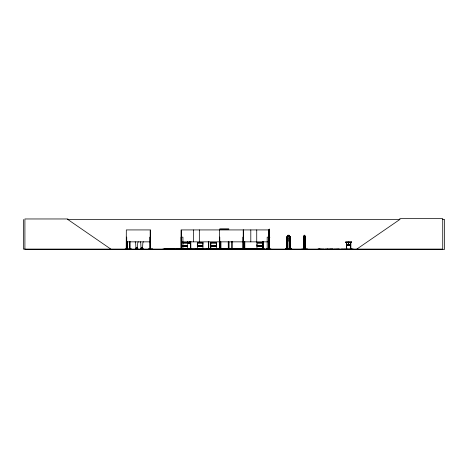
<?xml version="1.0" encoding="UTF-8"?>
<svg xmlns="http://www.w3.org/2000/svg" width="468" height="468" viewBox="0 0 468 468"><rect width="100%" height="100%" fill="white"/><g stroke="black" fill="none" stroke-linecap="round" stroke-linejoin="round"><path stroke-width="0.7" d="M197.332 245.782L197.332 243.038L202.913 243.038L202.907 245.782L197.332 245.782L197.338 244.413M202.907 244.413L202.907 243.038M210.758 245.782L210.758 243.038L216.333 243.038L216.327 245.782L210.752 245.782L210.752 243.038M216.327 244.413L216.327 243.038M262.542 245.782L256.967 245.782L256.973 244.413M148.198 248.871L152.667 248.853M197.332 248.976L197.338 246.332L202.913 246.332L202.913 248.976L195.963 248.853L201.088 249.034M210.74 248.982L210.752 246.332L216.333 246.332L216.333 248.976L206.271 249.034L210.746 248.853M265.83 248.865L270.849 248.853M269.855 237.428L269.855 237.288M303.937 249.093L303.89 237.024M305.066 249.093L305.06 237.024M303.89 237.071L303.773 239.043L304.258 240.932M305.06 237.071L305.358 237.171L305.358 249.093M290.107 237.071L290.493 237.171M287.059 237.071L287.095 249.093M136.551 247.695L136.855 247.601M141.751 247.829L141.664 247.601M301.655 249.087L307.423 248.871M285.486 249.058L291.745 249.064M289.552 249.058L289.557 248.66M304.258 235.258L303.744 237.171L304.264 235.31M304.697 240.932L305.165 239.025L304.744 240.932L304.212 240.932M125.143 248.871L131.514 248.871M258.09 248.871L264.321 248.871L256.973 248.9M287.726 249.064L287.721 239.973M287.896 248.871L287.861 239.973M222.043 248.66L222.066 249.093L222.113 248.66M126.225 248.871L126.319 229.923L150.175 229.923L150.205 249.093M187.492 242.009L187.884 242.096M348.642 244.144L348.724 242.447M290.47 249.093L290.435 237.153L289.177 235.258L287.896 235.258L286.638 237.153L286.638 239.043L287.925 240.932L289.201 240.932L290.394 239.025M287.925 235.258L286.662 237.153L287.141 237.171L287.182 249.093M289.154 240.885L290.417 239.025M264.326 249.058L256.95 249.087M190.862 241.745L189.364 243.635L187.849 243.635M189.751 241.663L189.101 242.412L188.124 242.412L187.469 241.663M135.749 248.742L135.767 248.122L135.299 249.087L135.48 248.742M135.603 249.093L136.042 249.093M135.755 249.093L136.194 249.081M137.551 249.093L137.083 249.075L137.691 248.9L137.65 248.122L137.738 248.9M137.949 249.081L137.709 249.087M140.435 249.087L140.599 248.742M140.57 249.087L140.845 248.122M140.944 249.075L141.295 249.07L140.815 249.075C139.628 248.069 144.156 249.21 142.354 248.9L142.237 249.087M356.815 249.093L399.777 219.527L399.777 218.655L442.734 218.655L442.734 249.093L23.4 249.093L23.4 219.527M140.979 249.093L140.687 248.9M142.781 249.093L142.91 248.122L143.062 249.093L140.552 248.9M198.28 249.093L198.414 248.66M208.207 249.064L208.283 248.66M219.252 249.064L219.328 248.66M244.273 249.064L244.395 241.476M346.7 244.893L348.642 244.29L350.555 244.893M346.7 245.056L348.613 244.483M67.322 219.527L400 219.527M442.406 219.527L444.6 219.527L444.6 249.345L24.909 249.345L24.909 218.965L67.872 218.965L67.872 219.527L110.828 249.093M219.469 229.022L228.91 229.022M220.276 229.133L228.793 229.133M220.75 229.607L228.32 229.607M220.797 229.659L228.273 229.659M269.299 229.677L268.854 229.677L268.784 249.093M304.212 235.258L304.744 235.258L305.23 237.153L305.212 249.093M289.183 235.31L287.919 235.31L287.299 238.586L288.13 239.71L288.955 239.71L289.768 238.586L289.154 235.31L290.394 237.171L290.359 249.093M303.855 237.001L303.779 249.093L304.101 248.66M126.319 237.171L126.723 237.171L126.769 249.093M150.175 237.171L149.772 237.171L149.819 249.093M150.351 237.171L150.485 249.087M181.063 237.171L181.215 249.093L181.022 248.66M181.467 237.171L182.947 237.171L182.906 249.093M219.375 237.171L219.779 237.171L219.82 249.093L219.825 248.66M243.231 237.171L242.828 237.171L242.781 249.093M243.413 237.171L243.535 249.07M303.726 239.043L304.264 240.885M126.319 241.851L150.175 241.851M181.444 241.851L268.667 241.851M345.647 242.12L351.608 242.12M345.647 242.284L351.608 242.284M182.748 242.488L187.51 242.488M197.332 242.488L202.913 242.488M210.752 242.488L216.333 242.488M256.967 242.488L262.542 242.488M182.725 242.681L187.551 242.681M197.291 242.681L202.954 242.681M210.717 242.681L216.374 242.681M256.926 242.681L262.583 242.681M182.725 242.851L187.551 242.851M197.291 242.851L202.954 242.851M210.717 242.851L216.374 242.851M256.926 242.851L262.583 242.851M182.748 243.038L187.51 243.038M262.542 243.038L256.967 243.038L256.967 245.782M187.879 243.588L189.341 243.588M350.526 245.068L348.613 244.542L348.537 242.447M346.671 245.554L350.585 245.554L350.585 245.179L346.671 245.179L346.7 249.093M182.748 245.782L187.51 245.782L187.51 244.413M182.725 245.969L187.551 245.969M197.291 245.969L202.954 245.969M210.717 245.969L216.374 245.969M256.926 245.969L262.583 245.969M182.725 246.139L187.551 246.139M197.291 246.139L202.954 246.139M210.717 246.139L216.374 246.139M256.926 246.139L262.583 246.139M182.748 246.332L187.51 246.332L187.51 248.976L178.905 249.034L187.504 248.9M262.542 246.332L256.967 246.332L256.967 248.976M136.369 247.437L136.369 248.742L136.369 247.437L137.054 247.437L137.054 248.742M141.225 248.619L141.599 248.619M126.272 248.66L127.161 248.66M129.496 248.66L129.969 248.66L129.858 249.093M135.463 248.742L137.756 248.742M150.222 248.66L149.725 248.66L149.725 249.093M262.63 248.66L263.133 248.66L263.133 249.093M268.837 248.66L267.017 248.66L267.017 249.093M287.182 248.66L286.673 248.66L286.679 249.093M287.498 248.66L287.896 248.66M289.318 248.66L289.71 248.66M290.031 248.66L290.534 248.66L290.534 249.093M305.048 248.66L305.393 248.66M164.449 248.847L162.841 249.093M165.707 248.847L167.117 249.093M167.415 248.847L168.767 249.093M190.353 248.783L178.419 249.093M214.906 248.847L213.297 249.093M215.075 248.847L216.661 248.847M218.035 248.847L217.696 249.093M218.328 248.847L219.82 248.847M226.062 248.847L228.372 248.847M229.77 248.847L230.718 249.093M232.204 248.847L232.526 249.093M234.304 248.847L234.006 249.093M234.62 248.847L236.1 248.847M238.516 248.847L239.926 249.093M248.566 248.847L249.976 249.093M251.445 248.847L252.931 249.093M253.241 248.847L254.738 249.093M291.716 248.853L285.498 248.853L291.628 248.871M318.123 248.847L319.708 248.847M319.884 248.847L321.294 249.093M327.249 248.847L328.659 249.093M330.56 248.847L329.074 249.093M331.49 248.847L333.023 248.847M337.978 248.847L339.464 249.093M346.683 248.847L348.093 249.093M350.204 248.847L351.55 249.093M351.702 248.847L353.235 249.093M137.826 248.9L135.638 249.07M195.963 248.865L202.907 248.9M206.271 248.871L216.327 248.9M222.399 248.853L221.604 249.093M220.118 249.034L228.255 249.034M348.642 244.483L350.555 245.056M268.322 249.058L268.293 248.66M232.286 249.058L232.227 248.66M232.444 249.064L232.461 248.724M222.318 248.66L222.347 249.093L222.364 248.66M222.575 249.064L222.61 248.66M150.275 249.058L150.31 248.66M226.804 249.058L226.149 249.064M289.481 249.064L289.493 239.271M183.152 249.064L183.117 248.66M287.656 249.058L287.674 240.675M189.195 242.096L189.599 242.009M268.556 249.087L268.533 229.923M304.697 235.258L305.212 237.171M350.865 242.447L350.865 249.093M350.555 242.447L350.555 245.15M350.555 245.554L350.555 249.093M349.906 249.093L348.514 249.093M348.631 241.95L348.642 244.542M348.631 245.179L348.631 245.554M346.7 242.447L346.7 245.15M346.572 249.093L345.636 249.093M346.39 242.447L346.39 249.093M345.413 249.093L344.366 249.093M344.132 249.093L342.734 249.093M342.412 249.093L340.938 249.093M337.68 249.093L336.287 249.093M336.088 249.093L334.111 249.093M331.174 249.093L330.876 249.093M327.155 249.093L325.254 249.093M324.154 249.093L321.539 249.093M305.288 248.66L305.265 249.093M304.071 239.973L304.083 249.093M303.978 248.66L304.001 249.093M290.154 237.171L290.207 249.093M290.037 237.019L290.031 249.093M289.674 239.271L289.674 249.093M289.353 239.973L289.353 249.093L289.329 248.66M287.533 239.973L287.533 249.093M286.995 248.66L286.995 249.093M286.866 248.66L286.855 249.093M286.714 237.171L286.744 249.093M269.445 249.093L269.445 229.022L269.246 249.093M268.205 248.66L268.193 249.093M268.146 248.66L268.146 249.093M267.994 249.093L267.994 248.66L267.948 249.093M267.889 248.66L267.801 249.093M267.363 248.66L267.357 249.093M267.187 249.093L267.187 237.171L268.69 237.171L268.685 249.093L268.667 229.923L181.444 229.923L181.473 249.093M267.017 248.66L267.017 249.093M263.092 241.377L263.051 249.093L263.01 241.377M262.753 241.377L262.805 249.093M262.671 241.377L262.712 249.093M259.74 248.66L259.781 249.093M259.658 248.66L259.699 249.093M259.594 248.66L259.605 249.093M259.465 248.66L259.453 249.093M259.36 248.66L259.342 249.093M259.278 248.66L259.278 249.093M256.733 229.923L256.733 241.851M255.943 249.093L254.89 249.093M255.85 249.093L255.85 248.724L164.262 248.724L164.332 249.093M255.721 248.724L255.721 249.093M254.984 248.724L254.984 249.093M251.334 249.093L250.398 249.093M250.801 229.923L250.801 241.851M248.479 249.093L240.341 249.093M244.799 241.476L244.846 249.093M244.752 248.66L244.752 249.093M244.442 248.66L244.442 249.093M243.617 248.66L243.617 249.093M243.413 229.923L243.413 249.093M243.231 229.923L243.237 249.093L243.184 248.66M242.874 248.66L242.874 249.093M238.405 249.093L237.469 249.093M234.281 248.724L234.304 249.093M233.895 249.093L232.795 249.093M233.544 248.724L233.544 249.093M233.333 248.724L233.286 249.093M232.186 241.476L232.204 249.093M231.988 249.093L231.052 249.093M231.824 248.66L231.824 249.093M231.777 241.476L231.736 249.093M228.91 241.927L228.91 249.093M228.793 241.968L228.793 249.093M228.32 241.88L228.372 249.093M228.273 241.845L228.273 249.093M226.436 248.66L226.372 249.093L226.348 248.66M226.009 248.66L226.062 249.093M225.921 249.093L225.95 248.783L221.288 249.093M223.014 248.66L223.025 249.093M222.92 248.66L222.92 249.093M222.464 248.66L222.511 249.093M221.961 248.66L221.914 249.093M221.867 248.783L221.867 249.093M220.82 241.862L220.82 249.034M220.75 241.88L220.797 249.093M220.276 241.968L220.276 249.093M220.165 241.927L220.165 249.093M219.58 241.968L219.58 249.093M219.469 241.927L219.521 249.093M219.375 229.923L219.346 249.093M217.275 249.093L216.976 249.093M210.758 246.332L210.758 248.9M208.734 241.476L208.781 249.093M208.687 248.66L208.629 249.093M208.588 241.476L208.582 249.093M208.435 241.476L208.43 249.093L208.33 241.476M199.561 248.783L199.561 249.093M199.467 248.66L199.514 249.093M199.333 229.923L199.333 241.851M199.157 248.66L199.157 249.093M199.064 248.66L199.076 249.093L198.976 248.66M198.929 248.66L198.929 249.093M198.818 248.66L198.777 249.093L198.724 248.66M198.508 248.66L198.508 249.093M193.401 229.923L193.401 241.851M190.804 241.377L190.85 249.093M190.757 248.66L190.757 249.093M190.4 241.377L190.4 249.093M190.353 248.66L190.353 249.093M186.943 248.847L186.779 248.66M186.469 248.66L186.469 249.093M186.375 248.66L186.375 249.093M185.071 248.66L185.071 249.093M184.924 249.093L184.942 248.66L184.837 249.093M183.011 248.66L183.035 249.093M182.777 248.66L182.848 249.093M182.772 248.66L182.772 249.093M182.655 248.66L182.672 249.093M181.642 248.66L181.642 249.093M181.063 229.923L181.063 249.093M179.174 248.724L179.174 249.093M178.056 249.093L176.366 249.093M175.02 249.093L171.504 249.093M170.504 249.093L169.036 249.093M165.614 249.093L164.56 249.093M165.134 248.724L165.134 249.093M150.357 229.923L150.351 249.093M142.143 248.742L142.143 247.437L141.459 247.437L141.459 248.742M135.58 248.122L135.504 248.9M129.934 241.377L129.934 249.093M129.823 241.377L129.759 249.093L129.648 241.377M129.613 248.66L129.613 249.093M129.537 241.377L129.507 249.093M127.12 241.377L127.156 249.093M127.015 241.377L127.044 249.093M126.963 248.66L126.945 249.093M126.84 241.377L126.886 249.093M126.676 248.66L126.676 249.093M126.366 248.66L126.366 249.093M143.284 241.716A1.492 1.492 0 0 1 142.845 242.775L142.541 248.52L141.049 248.52L140.739 242.775A1.492 1.492 0 0 1 140.301 241.716M138.189 241.716A1.492 1.492 0 0 1 137.756 242.775L137.446 248.52L135.954 248.52L135.644 242.775A1.492 1.492 0 0 1 135.211 241.716M241.254 249.034L245.729 248.847L241.254 249.093M269.545 237.177L269.545 237.604L269.545 237.177M304.375 235.556L304.533 238.733L304.375 235.556M304.218 235.31L303.978 238.586L304.615 239.71L304.925 237.171L304.691 235.31L304.218 235.31M288.323 235.556L287.919 238.001L288.738 238.733L289.16 237.171L288.738 235.556L288.323 235.556M351.608 241.95L345.647 241.95L345.647 242.447L351.608 242.447L351.608 241.95M198.128 249.093L198.122 248.66L198.075 249.093M184.731 249.093L184.737 248.66L184.708 249.093"/></g></svg>
